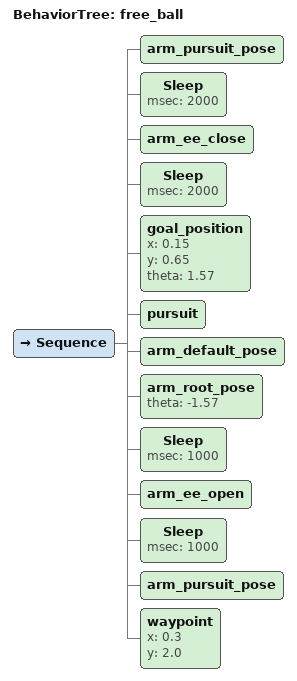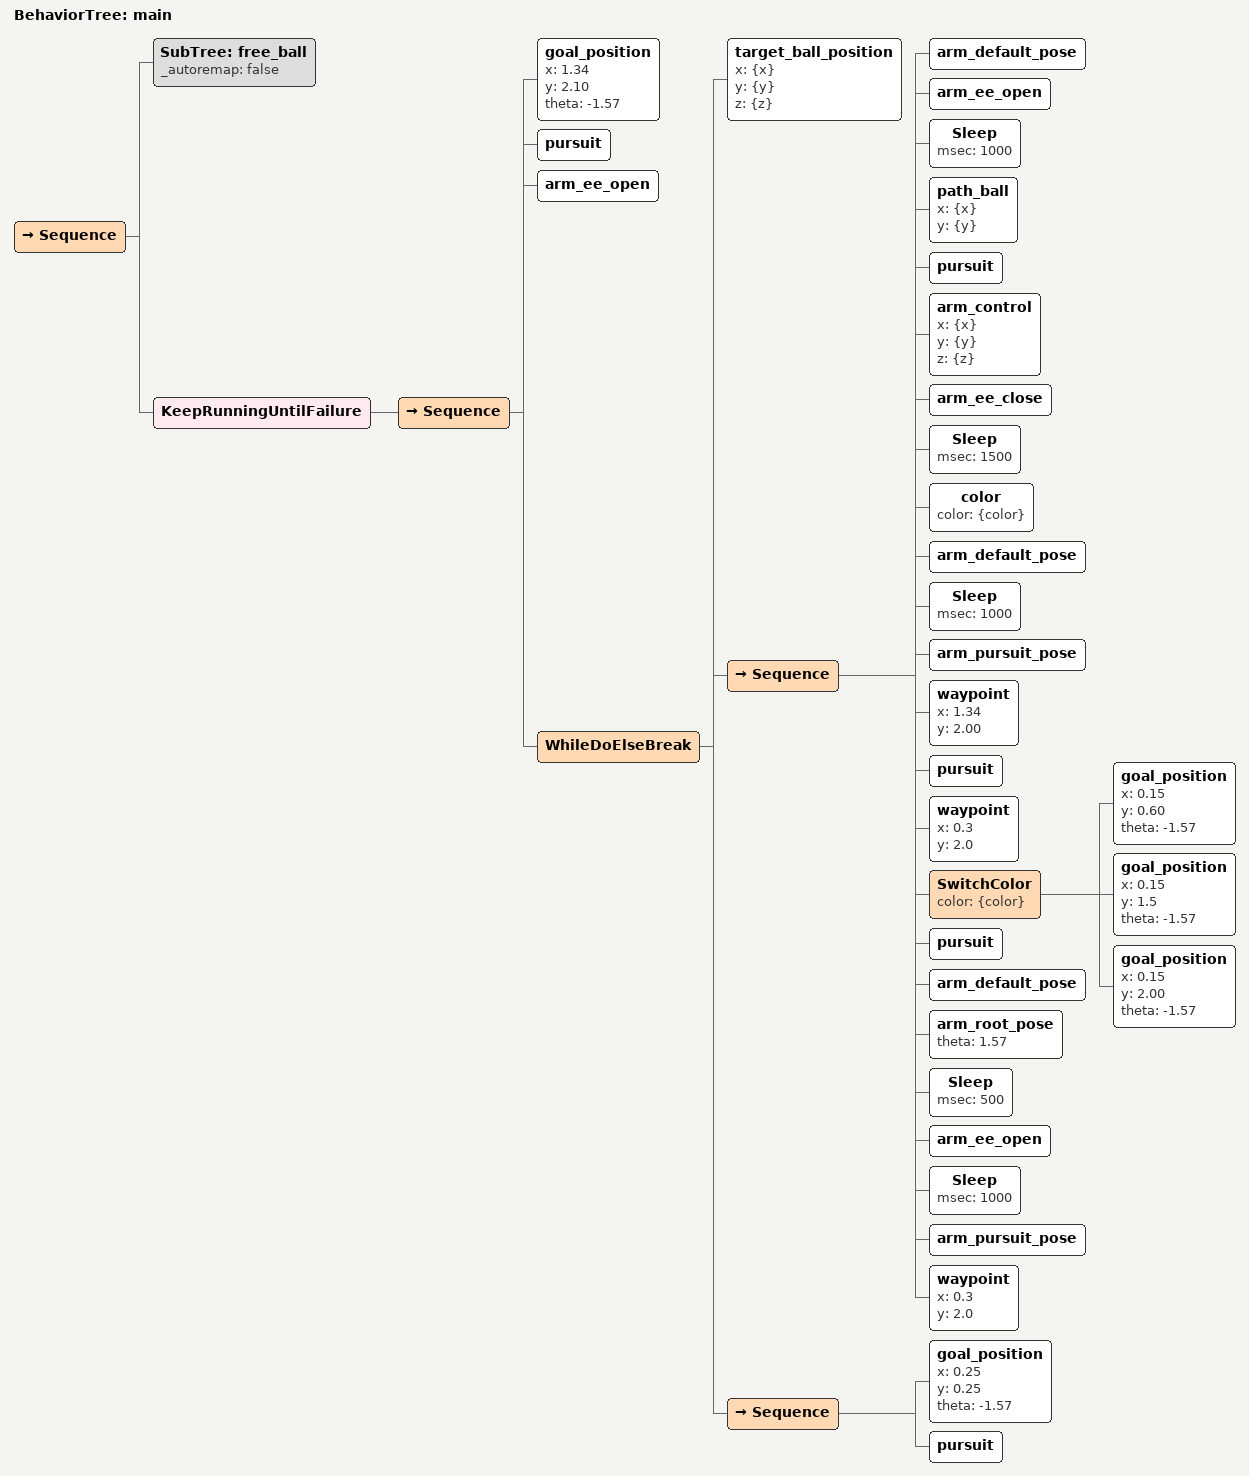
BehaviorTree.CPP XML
<?xml version="1.0" encoding="UTF-8"?>
<root BTCPP_format="4">
  <BehaviorTree ID="free_ball">
    <Sequence>
      <arm_pursuit_pose/>
      <Sleep msec="2000"/>
      <arm_ee_close/>
      <Sleep msec="2000"/>
      <goal_position x="0.15"
                     y="0.65"
                     theta="1.57"/>
      <pursuit/>
      <arm_default_pose/>
      <arm_root_pose theta="-1.57"/>
      <Sleep msec="1000"/>
      <arm_ee_open/>
      <Sleep msec="1000"/>
      <arm_pursuit_pose/>
      <waypoint x="0.3"
                y="2.0"/>
    </Sequence>
  </BehaviorTree>

  <BehaviorTree ID="main">
    <Sequence>
      <SubTree ID="free_ball"
               _autoremap="false"/>
      <KeepRunningUntilFailure>
        <Sequence>
          <goal_position x="1.34"
                         y="2.10"
                         theta="-1.57"/>
          <pursuit/>
          <arm_ee_open/>
          <WhileDoElseBreak>
            <target_ball_position x="{x}"
                                  y="{y}"
                                  z="{z}"/>
            <Sequence>
              <arm_default_pose/>
              <arm_ee_open/>
              <Sleep msec="1000"/>
              <path_ball x="{x}"
                         y="{y}"/>
              <pursuit/>
              <arm_control x="{x}"
                           y="{y}"
                           z="{z}"/>
              <arm_ee_close/>
              <Sleep msec="1500"/>
              <color color="{color}"/>
              <arm_default_pose/>
              <Sleep msec="1000"/>
              <arm_pursuit_pose/>
              <waypoint x="1.34"
                        y="2.00"/>
              <pursuit/>
              <waypoint x="0.3"
                        y="2.0"/>
              <SwitchColor color="{color}">
                <goal_position x="0.15"
                               y="0.60"
                               theta="-1.57"/>
                <goal_position x="0.15"
                               y="1.5"
                               theta="-1.57"/>
                <goal_position x="0.15"
                               y="2.00"
                               theta="-1.57"/>
              </SwitchColor>
              <pursuit/>
              <arm_default_pose/>
	      <arm_root_pose theta="1.57"/>
	      <Sleep msec="500"/>
              <arm_ee_open/>
              <Sleep msec="1000"/>
              <arm_pursuit_pose/>
              <waypoint x="0.3"
                        y="2.0"/>
            </Sequence>
            <Sequence>
              <goal_position x="0.25"
                             y="0.25"
                             theta="-1.57"/>
              <pursuit/>
            </Sequence>
          </WhileDoElseBreak>
        </Sequence>
      </KeepRunningUntilFailure>
    </Sequence>
  </BehaviorTree>

</root>
